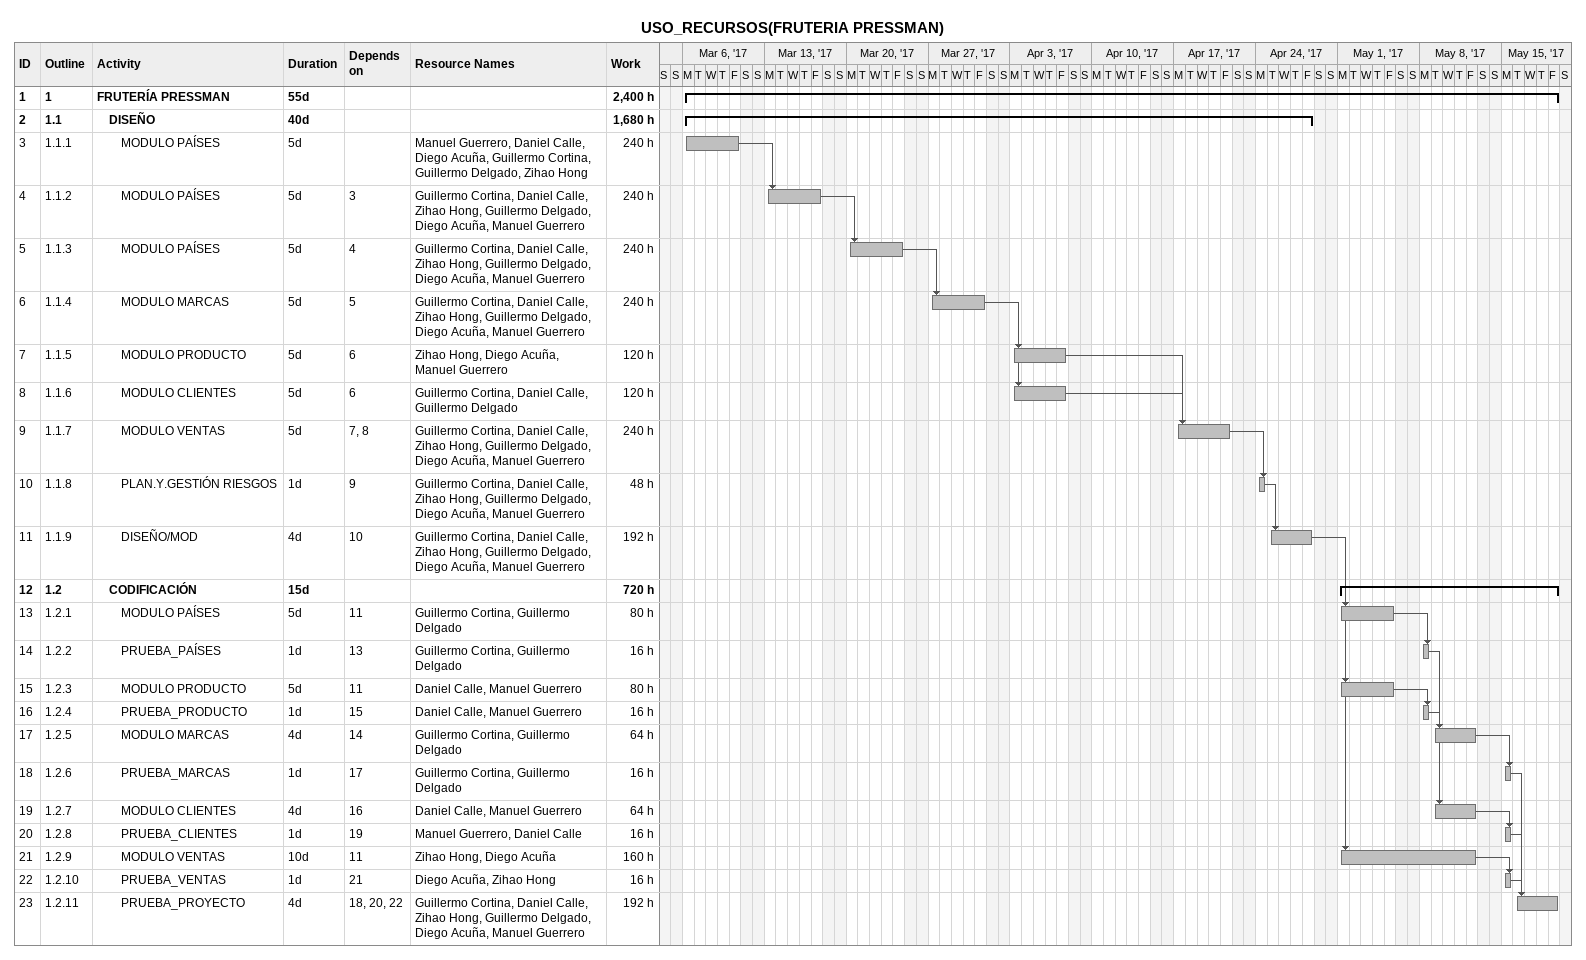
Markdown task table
USO_RECURSOS(FRUTERIA PRESSMAN)

| ID | WBS | Task | Duration | Start | Finish | Predecessors | Resources | Work (h) |
|---|---|---|---|---|---|---|---|---|
| 1 | 1 | **FRUTERÍA PRESSMAN** | 55d | 2017-03-06 | 2017-05-19 |  |  | 2400 |
| 2 | 1.1 | **DISEÑO** | 40d | 2017-03-06 | 2017-04-28 |  |  | 1680 |
| 3 | 1.1.1 | MODULO PAÍSES | 5d | 2017-03-06 | 2017-03-10 |  | Manuel Guerrero, Daniel Calle, Diego Acuña, Guillermo Cortina, Guillermo Delgado, Zihao Hong | 240 |
| 4 | 1.1.2 | MODULO PAÍSES | 5d | 2017-03-13 | 2017-03-17 | 3 | Guillermo Cortina, Daniel Calle, Zihao Hong, Guillermo Delgado, Diego Acuña, Manuel Guerrero | 240 |
| 5 | 1.1.3 | MODULO PAÍSES | 5d | 2017-03-20 | 2017-03-24 | 4 | Guillermo Cortina, Daniel Calle, Zihao Hong, Guillermo Delgado, Diego Acuña, Manuel Guerrero | 240 |
| 6 | 1.1.4 | MODULO MARCAS | 5d | 2017-03-27 | 2017-03-31 | 5 | Guillermo Cortina, Daniel Calle, Zihao Hong, Guillermo Delgado, Diego Acuña, Manuel Guerrero | 240 |
| 7 | 1.1.5 | MODULO PRODUCTO | 5d | 2017-04-03 | 2017-04-07 | 6 | Zihao Hong, Diego Acuña, Manuel Guerrero | 120 |
| 8 | 1.1.6 | MODULO CLIENTES | 5d | 2017-04-03 | 2017-04-07 | 6 | Guillermo Cortina, Daniel Calle, Guillermo Delgado | 120 |
| 9 | 1.1.7 | MODULO VENTAS | 5d | 2017-04-17 | 2017-04-21 | 7, 8 | Guillermo Cortina, Daniel Calle, Zihao Hong, Guillermo Delgado, Diego Acuña, Manuel Guerrero | 240 |
| 10 | 1.1.8 | PLAN.Y.GESTIÓN RIESGOS | 1d | 2017-04-24 | 2017-04-24 | 9 | Guillermo Cortina, Daniel Calle, Zihao Hong, Guillermo Delgado, Diego Acuña, Manuel Guerrero | 48 |
| 11 | 1.1.9 | DISEÑO/MOD | 4d | 2017-04-25 | 2017-04-28 | 10 | Guillermo Cortina, Daniel Calle, Zihao Hong, Guillermo Delgado, Diego Acuña, Manuel Guerrero | 192 |
| 12 | 1.2 | **CODIFICACIÓN** | 15d | 2017-05-01 | 2017-05-19 |  |  | 720 |
| 13 | 1.2.1 | MODULO PAÍSES | 5d | 2017-05-01 | 2017-05-05 | 11 | Guillermo Cortina, Guillermo Delgado | 80 |
| 14 | 1.2.2 | PRUEBA_PAÍSES | 1d | 2017-05-08 | 2017-05-08 | 13 | Guillermo Cortina, Guillermo Delgado | 16 |
| 15 | 1.2.3 | MODULO PRODUCTO | 5d | 2017-05-01 | 2017-05-05 | 11 | Daniel Calle, Manuel Guerrero | 80 |
| 16 | 1.2.4 | PRUEBA_PRODUCTO | 1d | 2017-05-08 | 2017-05-08 | 15 | Daniel Calle, Manuel Guerrero | 16 |
| 17 | 1.2.5 | MODULO MARCAS | 4d | 2017-05-09 | 2017-05-12 | 14 | Guillermo Cortina, Guillermo Delgado | 64 |
| 18 | 1.2.6 | PRUEBA_MARCAS | 1d | 2017-05-15 | 2017-05-15 | 17 | Guillermo Cortina, Guillermo Delgado | 16 |
| 19 | 1.2.7 | MODULO CLIENTES | 4d | 2017-05-09 | 2017-05-12 | 16 | Daniel Calle, Manuel Guerrero | 64 |
| 20 | 1.2.8 | PRUEBA_CLIENTES | 1d | 2017-05-15 | 2017-05-15 | 19 | Manuel Guerrero, Daniel Calle | 16 |
| 21 | 1.2.9 | MODULO VENTAS | 10d | 2017-05-01 | 2017-05-12 | 11 | Zihao Hong, Diego Acuña | 160 |
| 22 | 1.2.10 | PRUEBA_VENTAS | 1d | 2017-05-15 | 2017-05-15 | 21 | Diego Acuña, Zihao Hong | 16 |
| 23 | 1.2.11 | PRUEBA_PROYECTO | 4d | 2017-05-16 | 2017-05-19 | 18, 20, 22 | Guillermo Cortina, Daniel Calle, Zihao Hong, Guillermo Delgado, Diego Acuña, Manuel Guerrero | 192 |
